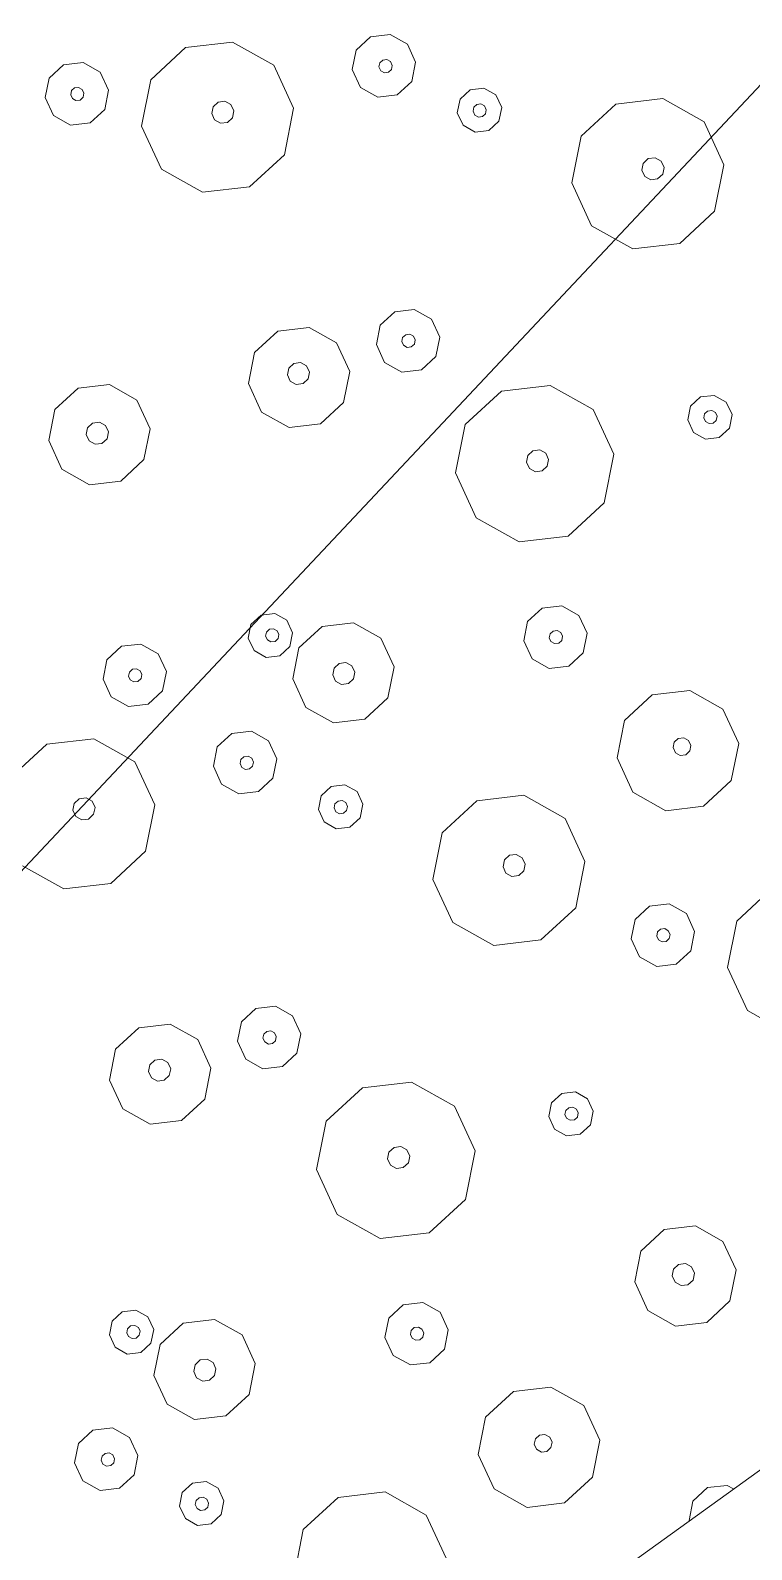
# Model space of a CAD drawing. Header units: metres. Extents: x -2858 to 512, y -1995 to 1252.
# Drawn here: x -468.062 to -466.253, y -192.772 to -188.964 of the extents above; entities that cross this region are included whole.
import ezdxf

# ---------------------------------------------------------------- set-up
doc = ezdxf.new("R2010")
doc.units = ezdxf.units.M
doc.layers.add('Calque commun', color=7, linetype='Continuous')

# ---------------------------------------------------------------- blocks, each defined once
blk = doc.blocks.new('pattern')
at = {"layer": 'Calque commun', "color": 54, "linetype": 'Continuous', "lineweight": 9}
for p, q in [((102.0864, 107.8494), (102.0824, 107.8675)), ((102.1234, 107.8167), (102.0864, 107.8494)), ((102.2152, 107.8371), (102.1727, 107.812)), ((102.2157, 107.8381), (102.2152, 107.8371)), ((102.1727, 107.812), (102.1234, 107.8167)), ((102.2147, 107.536), (102.2964, 107.5843)), ((102.2964, 107.5843), (102.3909, 107.5753)), ((102.3909, 107.5753), (102.4621, 107.5125)), ((101.669, 107.5064), (101.7372, 107.5466)), ((101.7372, 107.5466), (101.8159, 107.5391)), ((101.8159, 107.5391), (101.8752, 107.4868)), ((102.1769, 107.4489), (102.2147, 107.536)), ((101.6376, 107.4338), (101.669, 107.5064)), ((102.4621, 107.5125), (102.4827, 107.4198)), ((101.8752, 107.4868), (101.8924, 107.4096)), ((102.2986, 107.4503), (102.3106, 107.4573)), ((102.3106, 107.4573), (102.3243, 107.456)), ((102.3243, 107.456), (102.3347, 107.4468)), ((101.6548, 107.3566), (101.6376, 107.4338)), ((101.738, 107.418), (101.7449, 107.4339)), ((101.7418, 107.4011), (101.738, 107.418)), ((101.7449, 107.4339), (101.7598, 107.4427)), ((101.7598, 107.4427), (101.777, 107.441)), ((101.777, 107.441), (101.79, 107.4296)), ((101.79, 107.4296), (101.7937, 107.4127)), ((102.1975, 107.3563), (102.1769, 107.4489)), ((102.2931, 107.4376), (102.2986, 107.4503)), ((102.2961, 107.4241), (102.2931, 107.4376)), ((102.3065, 107.4149), (102.2961, 107.4241)), ((102.3322, 107.4206), (102.3203, 107.4136)), ((102.3377, 107.4333), (102.3322, 107.4206)), ((102.3347, 107.4468), (102.3377, 107.4333)), ((102.4827, 107.4198), (102.445, 107.3327)), ((102.645, 107.3372), (102.6922, 107.4461)), ((101.7547, 107.3896), (101.7418, 107.4011)), ((101.772, 107.388), (101.7547, 107.3896)), ((101.7869, 107.3968), (101.772, 107.388)), ((101.7937, 107.4127), (101.7869, 107.3968)), ((101.8924, 107.4096), (101.8609, 107.337)), ((102.3203, 107.4136), (102.3065, 107.4149)), ((101.7141, 107.3043), (101.6548, 107.3566)), ((102.2687, 107.2935), (102.1975, 107.3563)), ((101.7928, 107.2968), (101.7141, 107.3043)), ((101.8609, 107.337), (101.7928, 107.2968)), ((102.445, 107.3327), (102.3632, 107.2845)), ((102.6708, 107.2214), (102.645, 107.3372)), ((102.3632, 107.2845), (102.2687, 107.2935)), ((101.1398, 107.2094), (101.1656, 107.0936)), ((102.7598, 107.1429), (102.6708, 107.2214)), ((102.9801, 107.1919), (102.8779, 107.1316)), ((102.8779, 107.1316), (102.7598, 107.1429)), ((101.1656, 107.0936), (101.1184, 106.9847)), ((102.2626, 107.0687), (102.3051, 107.0939)), ((102.3051, 107.0939), (102.3543, 107.0892)), ((102.3543, 107.0892), (102.3914, 107.0565)), ((102.2429, 107.0234), (102.2626, 107.0687)), ((102.3914, 107.0565), (102.4022, 107.0082)), ((102.2536, 106.9751), (102.2429, 107.0234)), ((102.3051, 107.0182), (102.3092, 107.0278)), ((102.3073, 107.0081), (102.3051, 107.0182)), ((102.3151, 107.0012), (102.3073, 107.0081)), ((102.3092, 107.0278), (102.3182, 107.0331)), ((102.3255, 107.0003), (102.3151, 107.0012)), ((102.3182, 107.0331), (102.3285, 107.0321)), ((102.3344, 107.0055), (102.3255, 107.0003)), ((102.3285, 107.0321), (102.3363, 107.0252)), ((102.3385, 107.0151), (102.3344, 107.0055)), ((102.3363, 107.0252), (102.3385, 107.0151)), ((102.4022, 107.0082), (102.3825, 106.9628)), ((101.1184, 106.9847), (101.0163, 106.9244)), ((101.598, 106.9421), (101.6118, 106.9739)), ((101.6118, 106.9739), (101.6416, 106.9915)), ((101.6416, 106.9915), (101.6761, 106.9882)), ((101.6761, 106.9882), (101.702, 106.9653)), ((101.702, 106.9653), (101.7095, 106.9315)), ((102.2907, 106.9424), (102.2536, 106.9751)), ((102.3825, 106.9628), (102.3399, 106.9377)), ((101.0163, 106.9244), (100.8981, 106.9356)), ((101.6056, 106.9084), (101.598, 106.9421)), ((101.6358, 106.9393), (101.64, 106.9488)), ((101.6381, 106.9292), (101.6358, 106.9393)), ((101.6459, 106.9223), (101.6381, 106.9292)), ((101.64, 106.9488), (101.6489, 106.9541)), ((101.6562, 106.9213), (101.6459, 106.9223)), ((101.6489, 106.9541), (101.6592, 106.9531)), ((101.6651, 106.9266), (101.6562, 106.9213)), ((101.6592, 106.9531), (101.667, 106.9462)), ((101.6693, 106.9361), (101.6651, 106.9266)), ((101.667, 106.9462), (101.6693, 106.9361)), ((101.7095, 106.9315), (101.6958, 106.8998)), ((102.3399, 106.9377), (102.2907, 106.9424)), ((102.9431, 106.9034), (102.9569, 106.9352)), ((102.9569, 106.9352), (102.9867, 106.9528)), ((102.9867, 106.9528), (103.0211, 106.9495)), ((103.0211, 106.9495), (103.0471, 106.9266)), ((103.0471, 106.9266), (103.0546, 106.8928)), ((101.1064, 106.8628), (101.149, 106.888)), ((101.149, 106.888), (101.1982, 106.8833)), ((101.6315, 106.8855), (101.6056, 106.9084)), ((101.666, 106.8822), (101.6315, 106.8855)), ((101.6958, 106.8998), (101.666, 106.8822)), ((102.9506, 106.8696), (102.9431, 106.9034)), ((102.9825, 106.9007), (102.9867, 106.9102)), ((102.9848, 106.8905), (102.9825, 106.9007)), ((102.9926, 106.8837), (102.9848, 106.8905)), ((102.9867, 106.9102), (102.9956, 106.9155)), ((102.9956, 106.9155), (103.006, 106.9145)), ((103.0119, 106.8879), (103.0029, 106.8827)), ((103.006, 106.9145), (103.0137, 106.9076)), ((103.016, 106.8975), (103.0119, 106.8879)), ((103.0137, 106.9076), (103.016, 106.8975)), ((103.0546, 106.8928), (103.0408, 106.861)), ((101.0868, 106.8175), (101.1064, 106.8628)), ((101.1982, 106.8833), (101.2353, 106.8506)), ((101.2353, 106.8506), (101.246, 106.8023)), ((101.8835, 106.8195), (101.99, 106.8824)), ((101.99, 106.8824), (102.113, 106.8707)), ((102.113, 106.8707), (102.2057, 106.7889)), ((102.9766, 106.8467), (102.9506, 106.8696)), ((103.011, 106.8434), (102.9766, 106.8467)), ((103.0029, 106.8827), (102.9926, 106.8837)), ((103.0408, 106.861), (103.011, 106.8434)), ((101.0975, 106.7692), (101.0868, 106.8175)), ((101.149, 106.8123), (101.1531, 106.8219)), ((101.1512, 106.8022), (101.149, 106.8123)), ((101.1531, 106.8219), (101.162, 106.8271)), ((101.162, 106.8271), (101.1724, 106.8262)), ((101.1724, 106.8262), (101.1802, 106.8193)), ((101.1824, 106.8092), (101.1783, 106.7996)), ((101.1802, 106.8193), (101.1824, 106.8092)), ((101.8344, 106.7061), (101.8835, 106.8195)), ((101.159, 106.7953), (101.1512, 106.8022)), ((101.1693, 106.7944), (101.159, 106.7953)), ((101.1783, 106.7996), (101.1693, 106.7944)), ((101.246, 106.8023), (101.2264, 106.7569)), ((102.2057, 106.7889), (102.2325, 106.6682)), ((102.6481, 106.7641), (102.7163, 106.8043)), ((102.7163, 106.8043), (102.795, 106.7968)), ((102.795, 106.7968), (102.8543, 106.7445)), ((101.1346, 106.7365), (101.0975, 106.7692)), ((101.1838, 106.7318), (101.1346, 106.7365)), ((101.2264, 106.7569), (101.1838, 106.7318)), ((102.6167, 106.6915), (102.6481, 106.7641)), ((102.8543, 106.7445), (102.8715, 106.6673)), ((101.8612, 106.5855), (101.8344, 106.7061)), ((101.9956, 106.6904), (102.0024, 106.7063)), ((102.0024, 106.7063), (102.0173, 106.7151)), ((102.0173, 106.7151), (102.0346, 106.7134)), ((102.0346, 106.7134), (102.0475, 106.702)), ((102.0475, 106.702), (102.0513, 106.6851)), ((102.7169, 106.6839), (102.7238, 106.6997)), ((102.7238, 106.6997), (102.7387, 106.7085)), ((102.7387, 106.7085), (102.7559, 106.7069)), ((102.7559, 106.7069), (102.7689, 106.6954)), ((102.7689, 106.6954), (102.7727, 106.6785)), ((102.9962, 106.6531), (103.0159, 106.6985)), ((103.0159, 106.6985), (103.0584, 106.7236)), ((103.0584, 106.7236), (103.1077, 106.7189)), ((103.1077, 106.7189), (103.1447, 106.6862)), ((100.6815, 106.6308), (100.7632, 106.6791)), ((100.7632, 106.6791), (100.8577, 106.6701)), ((100.8577, 106.6701), (100.9289, 106.6073)), ((101.9993, 106.6735), (101.9956, 106.6904)), ((102.0123, 106.6621), (101.9993, 106.6735)), ((102.0295, 106.6604), (102.0123, 106.6621)), ((102.0444, 106.6692), (102.0295, 106.6604)), ((102.0513, 106.6851), (102.0444, 106.6692)), ((102.2325, 106.6682), (102.1834, 106.5548)), ((102.6339, 106.6143), (102.6167, 106.6915)), ((102.7207, 106.667), (102.7169, 106.6839)), ((102.7336, 106.6555), (102.7207, 106.667)), ((102.7658, 106.6627), (102.7509, 106.6539)), ((102.7727, 106.6785), (102.7658, 106.6627)), ((102.8715, 106.6673), (102.84, 106.5947)), ((103.0571, 106.6509), (103.0612, 106.6604)), ((103.0612, 106.6604), (103.0702, 106.6657)), ((103.0702, 106.6657), (103.0805, 106.6647)), ((103.0805, 106.6647), (103.0883, 106.6579)), ((103.0883, 106.6579), (103.0905, 106.6477)), ((103.1447, 106.6862), (103.1555, 106.6379)), ((100.6437, 106.5437), (100.6815, 106.6308)), ((102.7509, 106.6539), (102.7336, 106.6555)), ((103.007, 106.6049), (102.9962, 106.6531)), ((103.0594, 106.6408), (103.0571, 106.6509)), ((103.0671, 106.6339), (103.0594, 106.6408)), ((103.0775, 106.6329), (103.0671, 106.6339)), ((103.0864, 106.6382), (103.0775, 106.6329)), ((103.0905, 106.6477), (103.0864, 106.6382)), ((103.1555, 106.6379), (103.1358, 106.5926)), ((100.9289, 106.6073), (100.9495, 106.5146)), ((101.159, 106.5409), (101.2612, 106.6012)), ((101.2612, 106.6012), (101.3793, 106.59)), ((101.3793, 106.59), (101.4683, 106.5114)), ((101.9539, 106.5037), (101.8612, 106.5855)), ((102.6932, 106.562), (102.6339, 106.6143)), ((102.84, 106.5947), (102.7719, 106.5545)), ((103.044, 106.5721), (103.007, 106.6049)), ((103.1358, 106.5926), (103.0932, 106.5674)), ((100.6644, 106.4511), (100.6437, 106.5437)), ((100.76, 106.5324), (100.7655, 106.5451)), ((100.7655, 106.5451), (100.7774, 106.5521)), ((100.7774, 106.5521), (100.7912, 106.5508)), ((100.7912, 106.5508), (100.8016, 106.5416)), ((100.8016, 106.5416), (100.8046, 106.5281)), ((102.1834, 106.5548), (102.0769, 106.492)), ((102.7719, 106.5545), (102.6932, 106.562)), ((103.0932, 106.5674), (103.044, 106.5721)), ((100.763, 106.5189), (100.76, 106.5324)), ((100.7733, 106.5097), (100.763, 106.5189)), ((100.7871, 106.5084), (100.7733, 106.5097)), ((100.799, 106.5154), (100.7871, 106.5084)), ((100.8046, 106.5281), (100.799, 106.5154)), ((100.9495, 106.5146), (100.9118, 106.4275)), ((101.1118, 106.432), (101.159, 106.5409)), ((101.4683, 106.5114), (101.4941, 106.3956)), ((102.0769, 106.492), (101.9539, 106.5037)), ((102.7407, 106.4859), (102.7545, 106.5176)), ((102.7545, 106.5176), (102.7843, 106.5352)), ((102.7843, 106.5352), (102.8187, 106.532)), ((102.8187, 106.532), (102.8447, 106.509)), ((102.8447, 106.509), (102.8522, 106.4753)), ((102.7482, 106.4521), (102.7407, 106.4859)), ((102.7764, 106.4855), (102.7805, 106.495)), ((102.7786, 106.4754), (102.7764, 106.4855)), ((102.7864, 106.4685), (102.7786, 106.4754)), ((102.7805, 106.495), (102.7894, 106.5003)), ((102.7967, 106.4675), (102.7864, 106.4685)), ((102.7894, 106.5003), (102.7998, 106.4993)), ((102.8057, 106.4728), (102.7967, 106.4675)), ((102.7998, 106.4993), (102.8075, 106.4925)), ((102.8098, 106.4823), (102.8057, 106.4728)), ((102.8075, 106.4925), (102.8098, 106.4823)), ((102.8522, 106.4753), (102.8384, 106.4435)), ((100.7355, 106.3883), (100.6644, 106.4511)), ((100.9118, 106.4275), (100.83, 106.3793)), ((101.1376, 106.3162), (101.1118, 106.432)), ((101.2571, 106.4178), (101.264, 106.4337)), ((101.264, 106.4337), (101.2789, 106.4425)), ((101.2789, 106.4425), (101.2961, 106.4409)), ((101.2961, 106.4409), (101.3091, 106.4294)), ((101.3091, 106.4294), (101.3129, 106.4125)), ((102.7742, 106.4292), (102.7482, 106.4521)), ((102.8086, 106.4259), (102.7742, 106.4292)), ((102.8384, 106.4435), (102.8086, 106.4259)), ((101.2609, 106.4009), (101.2571, 106.4178)), ((101.2738, 106.3895), (101.2609, 106.4009)), ((101.2911, 106.3878), (101.2738, 106.3895)), ((101.306, 106.3966), (101.2911, 106.3878)), ((101.3129, 106.4125), (101.306, 106.3966)), ((101.4941, 106.3956), (101.4469, 106.2868)), ((100.83, 106.3793), (100.7355, 106.3883)), ((101.2266, 106.2377), (101.1376, 106.3162)), ((101.9559, 106.298), (101.9985, 106.3231)), ((101.9985, 106.3231), (102.0477, 106.3184)), ((102.0477, 106.3184), (102.0848, 106.2857)), ((101.4469, 106.2868), (101.3447, 106.2264)), ((101.9362, 106.2526), (101.9559, 106.298)), ((102.0848, 106.2857), (102.0955, 106.2375)), ((101.3447, 106.2264), (101.2266, 106.2377)), ((101.947, 106.2044), (101.9362, 106.2526)), ((101.9984, 106.2475), (102.0026, 106.257)), ((102.0007, 106.2374), (101.9984, 106.2475)), ((102.0085, 106.2305), (102.0007, 106.2374)), ((102.0026, 106.257), (102.0115, 106.2623)), ((102.0115, 106.2623), (102.0218, 106.2613)), ((102.0218, 106.2613), (102.0296, 106.2545)), ((102.0319, 106.2443), (102.0278, 106.2348)), ((102.0296, 106.2545), (102.0319, 106.2443)), ((102.0955, 106.2375), (102.0759, 106.1921)), ((101.9841, 106.1716), (101.947, 106.2044)), ((102.0188, 106.2295), (102.0085, 106.2305)), ((102.0278, 106.2348), (102.0188, 106.2295)), ((102.171, 106.1876), (102.2391, 106.2278)), ((102.2391, 106.2278), (102.3178, 106.2203)), ((102.3178, 106.2203), (102.3771, 106.168)), ((100.7097, 106.1182), (100.7294, 106.1635)), ((100.7294, 106.1635), (100.772, 106.1887)), ((100.772, 106.1887), (100.8212, 106.184)), ((100.8212, 106.184), (100.8582, 106.1513)), ((102.0333, 106.167), (101.9841, 106.1716)), ((102.0759, 106.1921), (102.0333, 106.167)), ((102.1395, 106.1151), (102.171, 106.1876)), ((102.3771, 106.168), (102.3943, 106.0908)), ((100.7719, 106.1131), (100.776, 106.1226)), ((100.776, 106.1226), (100.785, 106.1279)), ((100.785, 106.1279), (100.7953, 106.1269)), ((100.7953, 106.1269), (100.8031, 106.12)), ((100.8582, 106.1513), (100.869, 106.103)), ((100.0786, 106.0687), (100.1084, 106.0863)), ((100.1084, 106.0863), (100.1429, 106.083)), ((100.7205, 106.0699), (100.7097, 106.1182)), ((100.7742, 106.1029), (100.7719, 106.1131)), ((100.782, 106.0961), (100.7742, 106.1029)), ((100.7923, 106.0951), (100.782, 106.0961)), ((100.8012, 106.1003), (100.7923, 106.0951)), ((100.8054, 106.1099), (100.8012, 106.1003)), ((100.8031, 106.12), (100.8054, 106.1099)), ((100.869, 106.103), (100.8493, 106.0576)), ((102.1567, 106.0378), (102.1395, 106.1151)), ((102.2325, 106.0977), (102.2394, 106.1136)), ((102.2363, 106.0808), (102.2325, 106.0977)), ((102.2394, 106.1136), (102.2543, 106.1224)), ((102.2543, 106.1224), (102.2715, 106.1207)), ((102.2715, 106.1207), (102.2845, 106.1093)), ((102.2882, 106.0924), (102.2813, 106.0765)), ((102.2845, 106.1093), (102.2882, 106.0924)), ((102.3943, 106.0908), (102.3629, 106.0182)), ((100.0649, 106.0369), (100.0786, 106.0687)), ((100.1068, 106.0436), (100.1157, 106.0489)), ((100.1157, 106.0489), (100.1261, 106.0479)), ((100.1261, 106.0479), (100.1338, 106.041)), ((100.1429, 106.083), (100.1688, 106.0601)), ((100.1688, 106.0601), (100.1764, 106.0263)), ((100.7575, 106.0372), (100.7205, 106.0699)), ((100.8493, 106.0576), (100.8067, 106.0325)), ((101.4237, 106.03), (101.4535, 106.0476)), ((101.4535, 106.0476), (101.488, 106.0443)), ((102.2492, 106.0693), (102.2363, 106.0808)), ((102.2664, 106.0677), (102.2492, 106.0693)), ((102.2813, 106.0765), (102.2664, 106.0677)), ((100.0724, 106.0032), (100.0649, 106.0369)), ((100.1026, 106.0341), (100.1068, 106.0436)), ((100.1049, 106.024), (100.1026, 106.0341)), ((100.1127, 106.0171), (100.1049, 106.024)), ((100.123, 106.0161), (100.1127, 106.0171)), ((100.132, 106.0214), (100.123, 106.0161)), ((100.1361, 106.0309), (100.132, 106.0214)), ((100.1338, 106.041), (100.1361, 106.0309)), ((100.1764, 106.0263), (100.1626, 105.9946)), ((100.8067, 106.0325), (100.7575, 106.0372)), ((101.4099, 105.9982), (101.4237, 106.03)), ((101.4535, 106.005), (101.4624, 106.0103)), ((101.4624, 106.0103), (101.4728, 106.0093)), ((101.4728, 106.0093), (101.4806, 106.0024)), ((101.488, 106.0443), (101.5139, 106.0214)), ((101.5139, 106.0214), (101.5214, 105.9876)), ((102.216, 105.9855), (102.1567, 106.0378)), ((102.3629, 106.0182), (102.2948, 105.978)), ((100.0983, 105.9803), (100.0724, 106.0032)), ((100.1328, 105.977), (100.0983, 105.9803)), ((100.1626, 105.9946), (100.1328, 105.977)), ((100.3503, 105.9144), (100.4568, 105.9772)), ((100.4568, 105.9772), (100.5798, 105.9655)), ((101.4175, 105.9644), (101.4099, 105.9982)), ((101.4494, 105.9955), (101.4535, 106.005)), ((101.4516, 105.9853), (101.4494, 105.9955)), ((101.4594, 105.9785), (101.4516, 105.9853)), ((101.4697, 105.9775), (101.4594, 105.9785)), ((101.4787, 105.9827), (101.4697, 105.9775)), ((101.4828, 105.9923), (101.4787, 105.9827)), ((101.4806, 106.0024), (101.4828, 105.9923)), ((101.5214, 105.9876), (101.5077, 105.9558)), ((102.2948, 105.978), (102.216, 105.9855)), ((100.5798, 105.9655), (100.6725, 105.8837)), ((101.4434, 105.9415), (101.4175, 105.9644)), ((101.4779, 105.9382), (101.4434, 105.9415)), ((101.5077, 105.9558), (101.4779, 105.9382)), ((100.3012, 105.801), (100.3503, 105.9144)), ((101.115, 105.8589), (101.1831, 105.8991)), ((101.1831, 105.8991), (101.2618, 105.8916)), ((100.6725, 105.8837), (100.6994, 105.763)), ((101.0835, 105.7863), (101.115, 105.8589)), ((101.2618, 105.8916), (101.3211, 105.8393)), ((101.3211, 105.8393), (101.3383, 105.7621)), ((101.4827, 105.7933), (101.5253, 105.8184)), ((101.5253, 105.8184), (101.5745, 105.8137)), ((100.328, 105.6803), (100.3012, 105.801)), ((100.4624, 105.7852), (100.4693, 105.8011)), ((100.4661, 105.7683), (100.4624, 105.7852)), ((100.4693, 105.8011), (100.4842, 105.8099)), ((100.4842, 105.8099), (100.5014, 105.8083)), ((100.5014, 105.8083), (100.5144, 105.7968)), ((100.5181, 105.7799), (100.5113, 105.764)), ((100.5144, 105.7968), (100.5181, 105.7799)), ((101.1007, 105.7091), (101.0835, 105.7863)), ((101.1837, 105.7787), (101.1906, 105.7945)), ((101.1906, 105.7945), (101.2055, 105.8033)), ((101.2055, 105.8033), (101.2227, 105.8017)), ((101.2227, 105.8017), (101.2357, 105.7902)), ((101.2357, 105.7902), (101.2395, 105.7733)), ((101.463, 105.7479), (101.4827, 105.7933)), ((101.5745, 105.8137), (101.6116, 105.781)), ((101.6116, 105.781), (101.6223, 105.7327)), ((100.4791, 105.7569), (100.4661, 105.7683)), ((100.4964, 105.7552), (100.4791, 105.7569)), ((100.5113, 105.764), (100.4964, 105.7552)), ((100.6994, 105.763), (100.6502, 105.6496)), ((101.1875, 105.7618), (101.1837, 105.7787)), ((101.2005, 105.7503), (101.1875, 105.7618)), ((101.2177, 105.7487), (101.2005, 105.7503)), ((101.2326, 105.7575), (101.2177, 105.7487)), ((101.2395, 105.7733), (101.2326, 105.7575)), ((101.3383, 105.7621), (101.3069, 105.6895)), ((101.4738, 105.6997), (101.463, 105.7479)), ((101.5239, 105.7457), (101.5281, 105.7553)), ((101.5262, 105.7356), (101.5239, 105.7457)), ((101.5281, 105.7553), (101.537, 105.7605)), ((101.537, 105.7605), (101.5473, 105.7595)), ((101.5473, 105.7595), (101.5551, 105.7527)), ((101.5574, 105.7425), (101.5532, 105.733)), ((101.5551, 105.7527), (101.5574, 105.7425)), ((101.16, 105.6568), (101.1007, 105.7091)), ((101.534, 105.7287), (101.5262, 105.7356)), ((101.5443, 105.7277), (101.534, 105.7287)), ((101.5532, 105.733), (101.5443, 105.7277)), ((101.6223, 105.7327), (101.6026, 105.6874)), ((99.6259, 105.6357), (99.728, 105.696)), ((99.728, 105.696), (99.8462, 105.6848)), ((99.8462, 105.6848), (99.9351, 105.6063)), ((100.4207, 105.5985), (100.328, 105.6803)), ((101.3069, 105.6895), (101.2388, 105.6493)), ((101.5108, 105.6669), (101.4738, 105.6997)), ((101.5601, 105.6622), (101.5108, 105.6669)), ((101.6026, 105.6874), (101.5601, 105.6622)), ((101.7731, 105.6425), (101.8753, 105.7028)), ((101.8753, 105.7028), (101.9934, 105.6916)), ((101.9934, 105.6916), (102.0823, 105.613)), ((99.5787, 105.5268), (99.6259, 105.6357)), ((100.6502, 105.6496), (100.5438, 105.5868)), ((101.2388, 105.6493), (101.16, 105.6568)), ((101.2213, 105.6124), (101.2511, 105.63)), ((101.2511, 105.63), (101.2856, 105.6268)), ((101.7259, 105.5336), (101.7731, 105.6425)), ((99.9351, 105.6063), (99.9609, 105.4904)), ((100.5438, 105.5868), (100.4207, 105.5985)), ((101.2075, 105.5807), (101.2213, 105.6124)), ((101.2432, 105.5803), (101.2473, 105.5899)), ((101.2473, 105.5899), (101.2562, 105.5951)), ((101.2562, 105.5951), (101.2666, 105.5941)), ((101.2666, 105.5941), (101.2744, 105.5873)), ((101.2856, 105.6268), (101.3115, 105.6039)), ((101.3115, 105.6039), (101.319, 105.5701)), ((102.0823, 105.613), (102.1081, 105.4972)), ((101.2151, 105.5469), (101.2075, 105.5807)), ((101.2454, 105.5702), (101.2432, 105.5803)), ((101.2532, 105.5633), (101.2454, 105.5702)), ((101.2636, 105.5623), (101.2532, 105.5633)), ((101.2725, 105.5676), (101.2636, 105.5623)), ((101.2766, 105.5771), (101.2725, 105.5676)), ((101.2744, 105.5873), (101.2766, 105.5771)), ((101.319, 105.5701), (101.3053, 105.5383)), ((99.6045, 105.411), (99.5787, 105.5268)), ((99.7239, 105.5126), (99.7308, 105.5285)), ((99.7308, 105.5285), (99.7457, 105.5373)), ((99.7457, 105.5373), (99.763, 105.5357)), ((99.763, 105.5357), (99.7759, 105.5242)), ((99.7759, 105.5242), (99.7797, 105.5073)), ((101.241, 105.524), (101.2151, 105.5469)), ((101.2755, 105.5207), (101.241, 105.524)), ((101.3053, 105.5383), (101.2755, 105.5207)), ((101.7517, 105.4178), (101.7259, 105.5336)), ((101.8712, 105.5194), (101.878, 105.5353)), ((101.8749, 105.5025), (101.8712, 105.5194)), ((101.878, 105.5353), (101.8929, 105.5441)), ((101.8929, 105.5441), (101.9102, 105.5424)), ((101.9102, 105.5424), (101.9231, 105.531)), ((101.9269, 105.5141), (101.92, 105.4982)), ((101.9231, 105.531), (101.9269, 105.5141)), ((99.7277, 105.4957), (99.7239, 105.5126)), ((99.7407, 105.4843), (99.7277, 105.4957)), ((99.7579, 105.4827), (99.7407, 105.4843)), ((99.7728, 105.4914), (99.7579, 105.4827)), ((99.7797, 105.5073), (99.7728, 105.4914)), ((99.9609, 105.4904), (99.9137, 105.3816)), ((101.8879, 105.4911), (101.8749, 105.5025)), ((101.9051, 105.4894), (101.8879, 105.4911)), ((101.92, 105.4982), (101.9051, 105.4894)), ((101.485, 105.3961), (101.5046, 105.4414)), ((101.5046, 105.4414), (101.5472, 105.4666)), ((101.5472, 105.4666), (101.5964, 105.4619)), ((101.5964, 105.4619), (101.6335, 105.4292)), ((99.6934, 105.3325), (99.6045, 105.411)), ((100.4227, 105.3928), (100.4653, 105.4179)), ((100.4653, 105.4179), (100.5145, 105.4132)), ((100.5145, 105.4132), (100.5516, 105.3805)), ((101.5471, 105.391), (101.5513, 105.4005)), ((101.5513, 105.4005), (101.5602, 105.4058)), ((101.5602, 105.4058), (101.5706, 105.4048)), ((101.5706, 105.4048), (101.5783, 105.3979)), ((101.6335, 105.4292), (101.6442, 105.3809)), ((101.8406, 105.3393), (101.7517, 105.4178)), ((99.9137, 105.3816), (99.8115, 105.3212)), ((100.4031, 105.3474), (100.4227, 105.3928)), ((100.5516, 105.3805), (100.5623, 105.3323)), ((101.4957, 105.3478), (101.485, 105.3961)), ((101.5494, 105.3808), (101.5471, 105.391)), ((101.5572, 105.374), (101.5494, 105.3808)), ((101.5675, 105.373), (101.5572, 105.374)), ((101.5765, 105.3782), (101.5675, 105.373)), ((101.5806, 105.3878), (101.5765, 105.3782)), ((101.5783, 105.3979), (101.5806, 105.3878)), ((101.6442, 105.3809), (101.6246, 105.3355)), ((99.8115, 105.3212), (99.6934, 105.3325)), ((100.4138, 105.2992), (100.4031, 105.3474)), ((100.4653, 105.3423), (100.4694, 105.3518)), ((100.4675, 105.3322), (100.4653, 105.3423)), ((100.4753, 105.3253), (100.4675, 105.3322)), ((100.4694, 105.3518), (100.4783, 105.3571)), ((100.4856, 105.3243), (100.4753, 105.3253)), ((100.4783, 105.3571), (100.4887, 105.3561)), ((100.4946, 105.3296), (100.4856, 105.3243)), ((100.4887, 105.3561), (100.4965, 105.3493)), ((100.4987, 105.3391), (100.4946, 105.3296)), ((100.4965, 105.3493), (100.4987, 105.3391)), ((100.5623, 105.3323), (100.5427, 105.2869)), ((101.5328, 105.3151), (101.4957, 105.3478)), ((101.6246, 105.3355), (101.582, 105.3104)), ((101.9588, 105.328), (101.8406, 105.3393)), ((100.4509, 105.2664), (100.4138, 105.2992)), ((100.5427, 105.2869), (100.5001, 105.2618)), ((100.6378, 105.2824), (100.7059, 105.3227)), ((100.7059, 105.3227), (100.7847, 105.3151)), ((100.7847, 105.3151), (100.844, 105.2628)), ((101.582, 105.3104), (101.5328, 105.3151)), ((100.5001, 105.2618), (100.4509, 105.2664)), ((100.6063, 105.2099), (100.6378, 105.2824)), ((100.844, 105.2628), (100.8612, 105.1856)), ((100.6235, 105.1326), (100.6063, 105.2099)), ((100.7062, 105.2084), (100.7211, 105.2172)), ((100.7211, 105.2172), (100.7383, 105.2155)), ((100.7383, 105.2155), (100.7513, 105.2041)), ((100.6993, 105.1925), (100.7062, 105.2084)), ((100.7031, 105.1756), (100.6993, 105.1925)), ((100.716, 105.1641), (100.7031, 105.1756)), ((100.7482, 105.1713), (100.7333, 105.1625)), ((100.7551, 105.1872), (100.7482, 105.1713)), ((100.7513, 105.2041), (100.7551, 105.1872)), ((100.8612, 105.1856), (100.8297, 105.113)), ((99.8905, 105.1248), (99.9203, 105.1424)), ((99.9203, 105.1424), (99.9548, 105.1391)), ((99.9548, 105.1391), (99.9807, 105.1162)), ((100.6828, 105.0803), (100.6235, 105.1326)), ((100.7333, 105.1625), (100.716, 105.1641)), ((99.8768, 105.093), (99.8905, 105.1248)), ((99.9162, 105.0903), (99.9203, 105.0998)), ((99.9203, 105.0998), (99.9293, 105.1051)), ((99.9293, 105.1051), (99.9396, 105.1041)), ((99.9396, 105.1041), (99.9474, 105.0972)), ((99.9474, 105.0972), (99.9496, 105.0871)), ((99.9807, 105.1162), (99.9883, 105.0824)), ((100.8297, 105.113), (100.7616, 105.0728)), ((99.8843, 105.0592), (99.8768, 105.093)), ((99.9102, 105.0363), (99.8843, 105.0592)), ((99.9185, 105.0801), (99.9162, 105.0903)), ((99.9262, 105.0733), (99.9185, 105.0801)), ((99.9366, 105.0723), (99.9262, 105.0733)), ((99.9455, 105.0776), (99.9366, 105.0723)), ((99.9496, 105.0871), (99.9455, 105.0776)), ((99.9883, 105.0824), (99.9745, 105.0506)), ((100.7616, 105.0728), (100.6828, 105.0803)), ((99.9447, 105.0331), (99.9102, 105.0363)), ((99.9745, 105.0506), (99.9447, 105.0331)), ((101.0784, 105.0049), (101.1465, 105.0451)), ((101.1465, 105.0451), (101.2252, 105.0376)), ((101.2252, 105.0376), (101.2845, 104.9852)), ((101.0469, 104.9323), (101.0784, 105.0049)), ((101.2845, 104.9852), (101.3017, 104.908)), ((99.9495, 104.8881), (99.9921, 104.9132)), ((99.9921, 104.9132), (100.0413, 104.9085)), ((100.0413, 104.9085), (100.0784, 104.8758)), ((101.0641, 104.8551), (101.0469, 104.9323)), ((101.1473, 104.9164), (101.1542, 104.9323)), ((101.1511, 104.8995), (101.1473, 104.9164)), ((101.1542, 104.9323), (101.1691, 104.9411)), ((101.1691, 104.9411), (101.1863, 104.9395)), ((101.1863, 104.9395), (101.1993, 104.928)), ((101.2031, 104.9111), (101.1962, 104.8952)), ((101.1993, 104.928), (101.2031, 104.9111)), ((101.3017, 104.908), (101.2703, 104.8354)), ((99.9299, 104.8427), (99.9495, 104.8881)), ((100.0784, 104.8758), (100.0891, 104.8276)), ((101.1641, 104.8881), (101.1511, 104.8995)), ((101.1813, 104.8865), (101.1641, 104.8881)), ((101.1962, 104.8952), (101.1813, 104.8865)), ((99.9406, 104.7945), (99.9299, 104.8427)), ((99.9908, 104.8405), (99.9949, 104.8501)), ((99.993, 104.8304), (99.9908, 104.8405)), ((100.0008, 104.8235), (99.993, 104.8304)), ((99.9949, 104.8501), (100.0038, 104.8553)), ((100.0038, 104.8553), (100.0142, 104.8544)), ((100.0142, 104.8544), (100.0219, 104.8475)), ((100.0242, 104.8373), (100.0201, 104.8278)), ((100.0219, 104.8475), (100.0242, 104.8373)), ((101.1234, 104.8027), (101.0641, 104.8551)), ((101.2703, 104.8354), (101.2021, 104.7952)), ((99.9777, 104.7617), (99.9406, 104.7945)), ((100.0111, 104.8225), (100.0008, 104.8235)), ((100.0201, 104.8278), (100.0111, 104.8225)), ((100.0891, 104.8276), (100.0695, 104.7822)), ((100.2399, 104.7373), (100.3421, 104.7976)), ((100.3421, 104.7976), (100.4602, 104.7864)), ((101.2021, 104.7952), (101.1234, 104.8027)), ((100.0269, 104.7571), (99.9777, 104.7617)), ((100.0695, 104.7822), (100.0269, 104.7571)), ((100.4602, 104.7864), (100.5492, 104.7078)), ((100.1927, 104.6284), (100.2399, 104.7373)), ((100.5492, 104.7078), (100.575, 104.592)), ((100.3449, 104.6301), (100.3598, 104.6389)), ((100.3598, 104.6389), (100.377, 104.6373)), ((100.2185, 104.5126), (100.1927, 104.6284)), ((100.338, 104.6142), (100.3449, 104.6301)), ((100.3417, 104.5973), (100.338, 104.6142)), ((100.377, 104.6373), (100.39, 104.6258)), ((100.3937, 104.6089), (100.3868, 104.593)), ((100.39, 104.6258), (100.3937, 104.6089)), ((100.3547, 104.5859), (100.3417, 104.5973)), ((100.3719, 104.5842), (100.3547, 104.5859)), ((100.3868, 104.593), (100.3719, 104.5842)), ((100.575, 104.592), (100.5278, 104.4831)), ((100.3074, 104.4341), (100.2185, 104.5126)), ((100.5278, 104.4831), (100.4256, 104.4228)), ((100.4256, 104.4228), (100.3074, 104.4341)), ((100.5158, 104.3613), (100.5583, 104.3864)), ((100.5583, 104.3864), (100.6076, 104.3817)), ((100.6076, 104.3817), (100.6446, 104.349)), ((100.4961, 104.3159), (100.5158, 104.3613)), ((100.6446, 104.349), (100.6554, 104.3007)), ((100.5068, 104.2677), (100.4961, 104.3159)), ((100.5583, 104.3108), (100.5624, 104.3203)), ((100.5605, 104.3007), (100.5583, 104.3108)), ((100.5683, 104.2938), (100.5605, 104.3007)), ((100.5624, 104.3203), (100.5714, 104.3256)), ((100.5714, 104.3256), (100.5817, 104.3246)), ((100.5876, 104.2981), (100.5787, 104.2928)), ((100.5817, 104.3246), (100.5895, 104.3177)), ((100.5917, 104.3076), (100.5876, 104.2981)), ((100.5895, 104.3177), (100.5917, 104.3076)), ((100.6554, 104.3007), (100.6357, 104.2554)), ((100.5439, 104.2349), (100.5068, 104.2677)), ((100.5787, 104.2928), (100.5683, 104.2938)), ((100.5931, 104.2302), (100.5439, 104.2349)), ((100.6357, 104.2554), (100.5931, 104.2302))]:
    blk.add_line(p, q, dxfattribs=at)
at = {"layer": 'Calque commun', "color": 7, "linetype": 'Continuous', "lineweight": 9}
mesh = blk.add_polyface(dxfattribs=at)
corners = [(70.8497, 113.5412), (53.8349, 19.1692), (74.7282, 106.3237), (76.0435, 113.5984), (74.769, 106.1763), (58.8077, 18.2701), (114.1703, 105.207), (114.1703, 98.5387)]
mesh.append_faces([[corners[k] for k in face] for face in [(3, 4, 6)]], dxfattribs={"vtx0": -1, "vtx1": -1, "color": 7})
mesh.append_faces([[corners[k] for k in face] for face in [(3, 2, 4)]], dxfattribs={"vtx0": -1, "vtx2": -1, "color": 7})
mesh.append_faces([[corners[k] for k in face] for face in [(5, 2, 1)]], dxfattribs={"vtx1": -1, "color": 7})
mesh.append_faces([[corners[k] for k in face] for face in [(0, 1, 2), (3, 0, 2)]], dxfattribs={"vtx1": -1, "vtx2": -1, "color": 7})
mesh.append_faces([[corners[k] for k in face] for face in [(4, 7, 6)]], dxfattribs={"vtx2": -1, "color": 7})

msp = doc.modelspace()

# ---------------------------------------------------------------- block references
at = {"layer": 'Calque commun', "color": 0, "linetype": 'ByBlock', "lineweight": -2, "rotation": 228.1617603435354}
msp.add_blockref('pattern', (-478.5712, -44.6144), dxfattribs=at)

doc.saveas('drawing.dxf')
